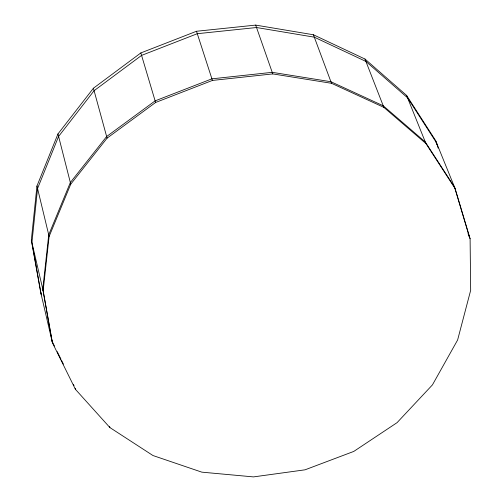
<?xml version="1.0" encoding="UTF-8"?>
<svg xmlns="http://www.w3.org/2000/svg" width="502" height="502" viewBox="0 0 502 502"><rect width="100%" height="100%" fill="white"/><g stroke="black" fill="none" stroke-linecap="round" stroke-linejoin="round"><path stroke-width="0.75" d="M31.331 240.157L36.96 186.004L57.968 133.921L93.41 88.226L140.842 52.936L196.502 31.262L255.687 25.1L313.405 34.763L364.967 59.029L406.57 95.386L435.592 140.504L455.132 188.595L470.098 238.732L470.669 290.307L457.623 339.979L432.442 384.877L397.076 422.64L353.784 451.417L305.04 469.816L253.466 476.9L201.817 472.15L152.972 455.534L109.875 427.553L75.451 389.364L52.44 342.847L40.681 292.315L31.331 240.157L43.153 290.721L52.44 342.847M455.132 188.595L425.934 143.566L383.842 107.353L331.502 83.294L272.774 73.913L212.434 80.427L155.601 102.477L107.089 138.138L70.757 184.159L49.121 236.461L43.153 290.721L43.436 289.629M54.467 346.073L52.064 341.216L42.77 289.083L48.725 234.829L70.343 182.533L106.644 136.519L155.124 100.871L211.919 78.833L272.222 72.332L330.912 81.726L383.233 105.784L425.307 142.003L454.498 187.039L469.47 237.176L468.008 233.562M57.209 351.626L60.987 359.263M61.677 360.656L63.39 364.126M73.348 384.262L74.032 385.649M40.681 292.315L41.365 293.708M469.677 237.697L470.098 238.732M406.57 95.386L425.934 143.566M364.967 59.029L383.842 107.353M313.405 34.763L331.502 83.294M255.687 25.1L272.774 73.913M196.502 31.262L212.434 80.427M438.133 148.128L436.558 142.888L407.53 97.777L365.902 61.426L314.302 37.173L256.535 27.522L197.292 33.703L141.577 55.396L94.087 90.699L58.602 136.418L37.562 188.507L31.921 242.667L41.271 294.825M435.592 140.504L436.715 144.243M140.842 52.936L155.601 102.477M93.41 88.226L107.089 138.138M57.968 133.921L70.757 184.159M109.605 426.474L109.875 427.553M36.96 186.004L49.121 236.461M75.193 388.272L75.451 389.364"/></g></svg>
